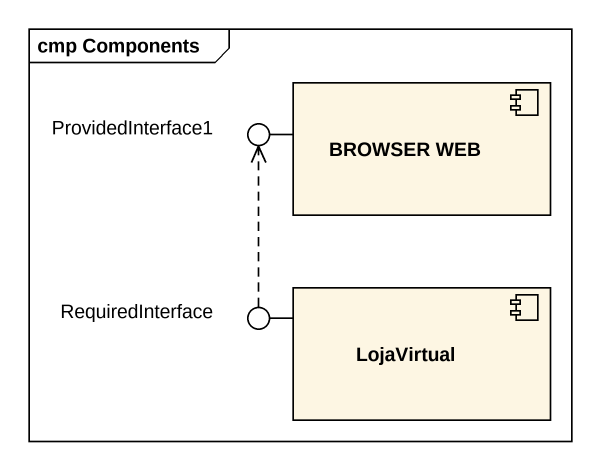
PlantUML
@startuml
mainframe cmp Components
() ProvidedInterface1
component "BROWSER WEB" as BROWSER_WEB
() RequiredInterface
component LojaVirtual
BROWSER_WEB -left- ProvidedInterface1
LojaVirtual -left- RequiredInterface
RequiredInterface .up.> ProvidedInterface1
@enduml
